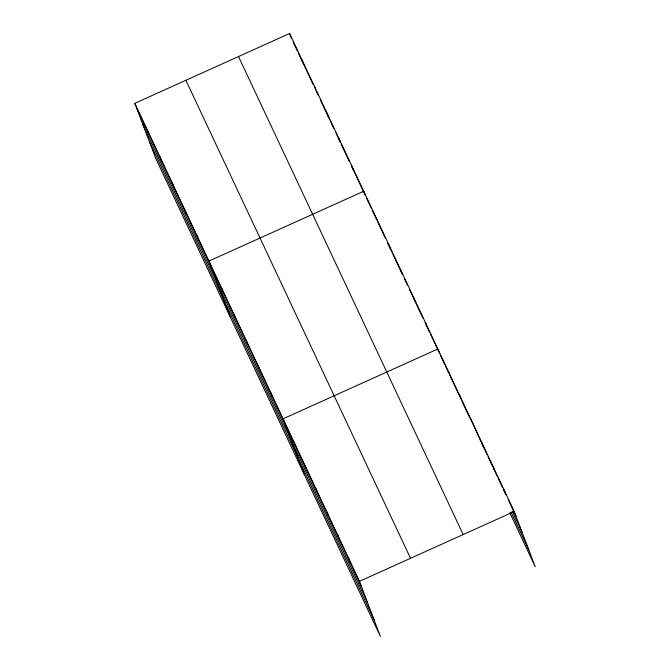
<?xml version="1.0" encoding="UTF-8"?>
<svg xmlns="http://www.w3.org/2000/svg" width="670" height="670" viewBox="0 0 670 670"><rect width="100%" height="100%" fill="white"/><g stroke="black" fill="none" stroke-linecap="round" stroke-linejoin="round"><path stroke-width="1" d="M134.812 103.314L359.463 581.334L380.418 636.5L155.767 158.48L134.812 103.314L289.582 33.5L514.233 511.52L535.188 566.686L509.87 512.818M359.463 581.334L514.233 511.52M293.108 41.9L297.522 51.289M298.41 53.164L312.974 84.152M316.056 90.726L318.267 95.416M320.469 100.115L329.741 119.83M330.62 121.706L333.71 128.28M335.913 132.978L340.327 142.367M341.214 144.243L349.154 161.143M351.365 165.842L353.123 169.594L351.365 164.954M353.567 170.54L355.77 175.23M356.658 177.106L365.041 194.953M366.808 198.705L371.222 208.094M372.101 209.97L376.515 219.366M378.282 223.118L385.342 238.143M387.545 242.833L391.958 252.23M392.838 254.106L402.109 273.821M404.312 278.519L407.402 285.093M409.613 289.783L422.845 317.957M425.056 322.647L426.815 326.407M427.259 327.345L429.47 332.044M430.349 333.92L434.763 343.308M435.642 345.184L438.289 350.82M440.492 355.494L444.855 364.781M445.726 366.641L448.347 372.21M450.525 376.858L459.695 396.355M461.873 401.003L469.729 417.72M481.077 441.865L470.591 418.649M481.956 443.724L487.191 454.871M488.062 456.722L492.425 466.01M493.304 467.869L497.232 476.228M498.103 478.087L502.467 487.375M503.338 489.234L505.959 494.803M508.145 499.443L516 516.168M512.29 511.478L522.332 532.834M510.959 511.939L528.856 550.011M238.512 56.54L463.163 534.559M185.883 80.274L410.534 558.303M136.571 107.954L361.222 585.982M142.911 124.628L367.554 602.648M149.435 141.805L374.086 619.825M503.673 489.234L505.088 492.944M492.408 465.089L494.175 469.729M481.495 441.865L483.263 446.513M459.679 395.434L461.086 399.144M448.766 372.21L450.173 375.929M439.612 353.634L437.853 348.995L283.083 418.809L304.038 473.975M425.5 322.706L426.907 326.416M413.139 296.416L414.906 301.056M400.786 270.119L402.553 274.759M388.433 243.83L390.191 248.47M376.071 217.541L377.838 222.18M365.133 194.962L363.718 191.252L208.948 261.066L229.902 316.223M339.003 138.665L340.419 142.375M326.65 112.376L328.417 117.016M314.297 86.087L315.704 89.797M301.944 59.789L303.703 64.429M289.582 33.5L291.349 38.14M348.551 558.118L350.31 562.758M337.638 534.903L339.405 539.543M326.726 511.679L328.493 516.327M315.813 488.464L317.58 493.103M304.9 465.248L306.667 469.888M293.996 442.024L295.755 446.672M270.722 392.519L272.489 397.159M258.369 366.23L260.136 370.87M246.016 339.933L247.774 344.573M233.654 313.644L235.421 318.284M221.301 287.355L223.068 291.994M196.586 234.768L198.353 239.408M184.233 208.479L186 213.119M171.88 182.19L173.639 186.83M159.527 155.901L161.286 160.54M147.166 129.603L148.933 134.243"/></g></svg>
